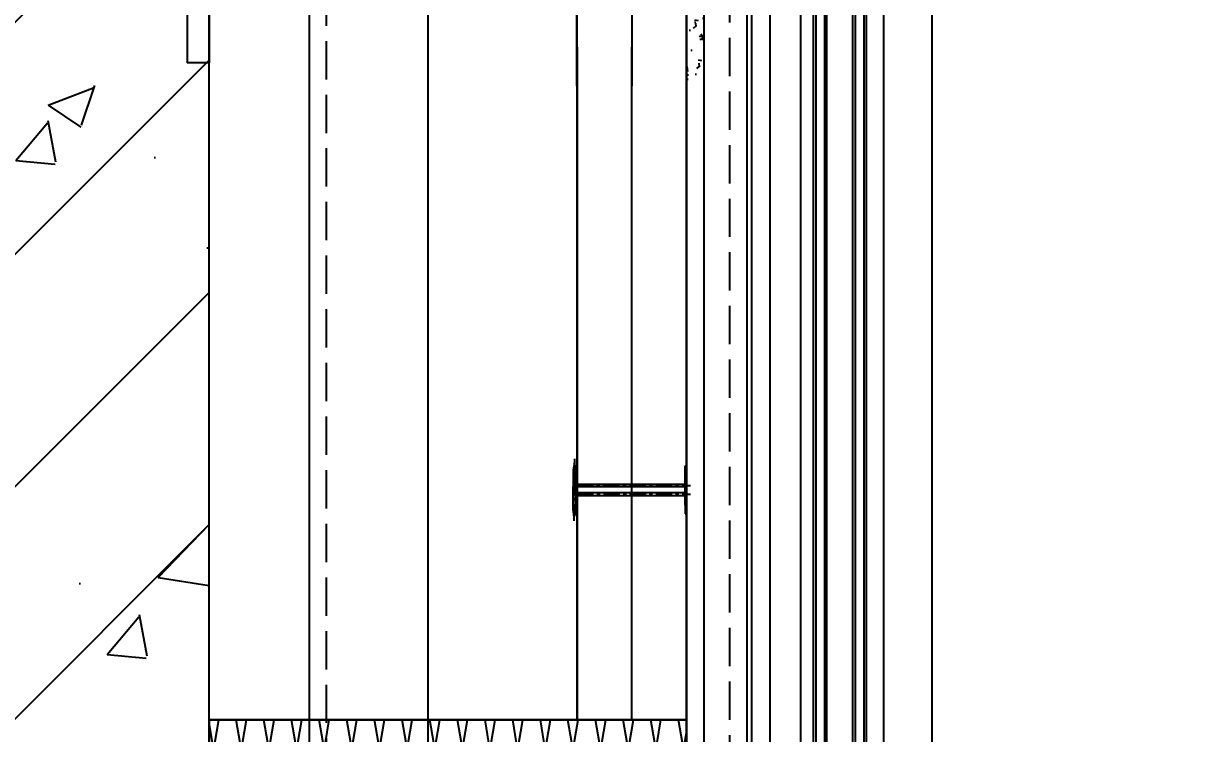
# Model space of a CAD drawing. Extents: x 220580 to 2027826, y -309201 to 71987.
# Drawn here: x 323319 to 323858, y -153336 to -153011 of the extents above; entities that cross this region are included whole.
import ezdxf
from ezdxf.enums import TextEntityAlignment as Align

# ---------------------------------------------------------------- set-up
doc = ezdxf.new("R2010")
doc.units = 0
for name, pattern in [('CENTER', [2, 1.25, -0.25, 0.25, -0.25]), ('ZN-CENTER', [2, 1.25, -0.25, 0.25, -0.25]), ('ZN-DASH', [0.35, 0.25, -0.1])]:
    doc.linetypes.add(name, pattern=pattern)
for name, color, linetype in [('!ZN1-填充-8', 8, 'Continuous'), ('!ZN3-其它材质幕墙-60', 60, 'Continuous'), ('!ZN3-玻璃幕墙-4', 4, 'Continuous'), ('!ZN4-辅助材料-1', 1, 'Continuous'), ('!ZN4-配件-11', 11, 'Continuous'), ('!ZN5-钢材投影-40', 40, 'Continuous'), ('!ZN5-铝材投影-112', 112, 'Continuous'), ('!ZN6-虚线-8', 8, 'ZN-DASH'), ('1 轴线 辅助线', 1, 'CENTER'), ('20剖面图$0$A-SFCE', 30, 'Continuous'), ('20剖面图$0$AS-COLN', 6, 'Continuous'), ('20剖面图$0$PUB_HATCH', 8, 'Continuous'), ('2钢材断面', 2, 'Continuous'), ('40钢材投影', 40, 'Continuous'), ('ALT_CEN-0-30', 1, 'CENTER'), ('BM', 8, '保温棉'), ('DIM', 173, 'Continuous')]:
    doc.layers.add(name, color=color, linetype=linetype)
doc.styles.add('DHTEXT-1', font='ROMANS.shx', dxfattribs={"width": 0.7, "bigfont": 'CHINESE.shx'})
doc.linetypes.add('保温棉', pattern='A,0.006248399999999999,-6.2484,[134,ltypeshp.shx,S=6.2484,R=0,X=-6.2484,Y=0],-12.4968,[134,ltypeshp.shx,S=6.2484,R=180,X=6.2484,Y=0],-6.2484', length=24.9998484)
doc.dimstyles.new('ZN200', dxfattribs={"dimscale": 200, "dimtxt": 2.5, "dimasz": 1.5, "dimexe": 1, "dimexo": 2, "dimgap": 0.9, "dimtad": 1, "dimdec": 0, "dimdsep": 46, "dimtxsty": 'DHTEXT-1', "dimblk": 'ARCHTICK', "dimcen": 2.5, "dimclrd": 173, "dimclre": 173, "dimclrt": 7, "dimazin": 2, "dimtfac": 1, "dimtdec": 0, "dimtix": 1, "dimtmove": 2, "dimatfit": 3, "dimfxl": 0, "dimtolj": 1, "dimtzin": 0, "dimarcsym": 0})

# ---------------------------------------------------------------- blocks, each defined once
blk = doc.blocks.new('*U1874')
at = {"layer": '!ZN1-填充-8'}
for p, q in [((-23, -8.000001027907274), (-23.00000000001455, -524.9999999505853)), ((-19.00000102947524, -7.999999998435669), (-19.00000102947524, -524.9999989211174)), ((-4.999999091349309, -7.999999998435669), (-4.999999091363861, -524.9999989211174)), ((-1.000000120824552, -8.000001027907274), (-1.000000120839104, -524.9999999505853))]:
    blk.add_line(p, q, dxfattribs=at)
at = {"layer": '!ZN3-玻璃幕墙-4'}
for points in [[(-24.00000000001455, -524.9999999505853), (-24, -9.000001027907274), (-23, -8.000001027907274), (-19, -8.000001027907274), (-18, -9.000001027907274), (-18.00000000001455, -524.9999999505853)], [(-6.000000000014552, -524.9999999505853), (-6, -9.000001027903636), (-5, -8.000001027903636), (-1, -8.000001027903636), (0, -9.000001027903636), (-1.455191522836685e-11, -524.9999999505853)]]:
    blk.add_lwpolyline(points, dxfattribs=at)
at = {"layer": '!ZN5-钢材投影-40', "ltscale": 0.3}
for p, q in [((-254.4017149738647, 425.0000000494219), (-254.4017149738647, -524.9999999505853)), ((-54.39999999999418, 425.0000000494219), (-54.39999999999418, -524.9999999505853))]:
    blk.add_line(p, q, dxfattribs=at)
at = {"layer": '!ZN5-铝材投影-112'}
for p, q in [((7.999997113627614, 425.0000000494219), (7.999997113627614, -524.9999999505853)), ((30.0000000448199, 425.0000000494219), (30.0000000448199, -524.9999999505853)), ((-52.40170605068852, -39.99999999995634), (-52.40170605068852, -524.9999999505853)), ((-43.9017349172791, -39.99999999995634), (-43.9017349172791, -524.9999999505853)), ((-30.00001585268183, -39.99999999995634), (-30.00001585268183, -524.9999999505853))]:
    blk.add_line(p, q, dxfattribs=at)
at = {"layer": '!ZN6-虚线-8', "color": 8, "linetype": 'ZN-DASH', "ltscale": 70}
for p, q in [((-246.4017149738647, -524.9999999505853), (-246.4017149738647, 425.0000000494219)), ((-62.39999999999418, 425.0000000494219), (-62.39999999999418, -524.9999999505853))]:
    blk.add_line(p, q, dxfattribs=at)
blk = doc.blocks.new('*U1909')
at = {"linetype": 'ByBlock', "ltscale": 15}
for points in [[(-0.4970562745584175, 50.5999999996309), (-8.999999994412065, 50.5999999996309), (-8.999999994412065, 50.00000000000342), (-0.599999999627471, 50.00000000000342)], [(0.599999999627471, 50.00000000000342), (8.999999994412065, 50.00000000000342), (8.999999994412065, 50.5999999996309), (1.199999999254942, 50.5999999996309)]]:
    blk.add_lwpolyline(points, dxfattribs=at)
blk.add_lwpolyline([(0.599999999627471, 0.599999999627471), (0.599999999627471, 50.00000000000342, -0.414213562373095), (1.199999999254942, 50.5999999996309), (10.93635668896604, 50.5999999996309), (14.33912577864248, 51.19999999925837), (10.93635668896604, 51.79999999888584), (1.199999999254942, 51.79999999888584, 0.414213562373095), (-0.599999999627471, 50.00000000000342), (-0.599999999627471, 0.599999999627471)], format="xyb", dxfattribs=at)
at = {"color": 0, "linetype": 'ZN-CENTER', "ltscale": 6}
blk.add_lwpolyline([(16.10812437337995, 51.19999999925837), (1.199999999254942, 51.19999999925837, 0.4142135623730951), (0, 50.00000000000342), (0, -1.813810506033718)], format="xyb", dxfattribs=at)
at = {"linetype": 'ByBlock', "ltscale": 15}
blk.add_lwpolyline([(-8.999999994412065, 0.599999999627471), (-8.999999994412065, 0), (8.999999994412065, 0), (8.999999994412065, 0.599999999627471)], close=True, dxfattribs=at)
blk = doc.blocks.new('*U2091')
at = {"color": 0, "linetype": 'CENTER', "ltscale": 3}
blk.add_line((-4.851510917911964, 2.913225216616411e-13), (14.54315256367451, -8.526512829121202e-15), dxfattribs=at)
at = {"linetype": 'ByBlock', "ltscale": 10}
for p, q in [((0, 1.550000000000024), (9.895000016689004, 1.549999999999739)), ((0.9859588387780631, 2.110000000000021), (1.57904116122194, -2.110000000000007)), ((2.385958838778063, 2.109999999999977), (2.97904116122194, -2.110000000000051)), ((3.785958838778063, 2.109999999999933), (4.37904116122194, -2.110000000000094)), ((5.185958838778062, 2.109999999999889), (5.779041161221939, -2.110000000000138)), ((6.585958838778063, 2.109999999999845), (7.17904116122194, -2.110000000000182)), ((7.985958838778063, 2.109999999999801), (8.57904116122194, -2.110000000000226)), ((9.385958838778063, 2.109999999999757), (9.97904116122194, -2.11000000000027)), ((9.895000016689004, 1.549999999999739), (13, -2.927436071331612e-13)), ((9.895000016689004, -1.550000000000255), (0, -1.549999999999945)), ((13, -2.927436071331612e-13), (9.895000016689004, -1.550000000000255))]:
    blk.add_line(p, q, dxfattribs=at)
blk.add_lwpolyline([(-3.087680633323398, 0.4000000000000909, -0.1514667514007003), (-1.723475382979757, 4), (0, 4), (0, -4), (-1.723475382979757, -4, -0.1514667514007005), (-3.087680633323398, -0.4000000000000892), (-2.699999999999932, -0.3999999999999773), (-2.699999999999932, 0.4000000000000341)], format="xyb", close=True, dxfattribs=at)
for points in [[(1.255725010475717, -1.549999999999976), (0.6626426880318403, 1.550000000000018), (0.9859588387779494, 2.109999999999935), (1.309274989524115, 1.550000000000018), (1.902357311968163, -1.549999999999976), (1.57904116122194, -2.10999999999995)], [(2.655725010475717, -1.55000000000002), (2.06264268803184, 1.549999999999975), (2.385958838777949, 2.109999999999892), (2.709274989524115, 1.549999999999975), (3.302357311968163, -1.55000000000002), (2.97904116122194, -2.109999999999994)], [(4.055725010475717, -1.550000000000064), (3.46264268803184, 1.549999999999931), (3.785958838777949, 2.109999999999848), (4.109274989524115, 1.549999999999931), (4.702357311968163, -1.550000000000064), (4.37904116122194, -2.110000000000038)], [(5.455725010475716, -1.550000000000108), (4.86264268803184, 1.549999999999887), (5.185958838777949, 2.109999999999804), (5.509274989524115, 1.549999999999887), (6.102357311968162, -1.550000000000108), (5.779041161221939, -2.110000000000082)], [(6.855725010475717, -1.550000000000152), (6.26264268803184, 1.549999999999843), (6.585958838777949, 2.10999999999976), (6.909274989524115, 1.549999999999843), (7.502357311968162, -1.550000000000152), (7.17904116122194, -2.110000000000126)], [(8.255725010475718, -1.550000000000196), (7.66264268803184, 1.549999999999799), (7.985958838777949, 2.109999999999716), (8.309274989524116, 1.549999999999799), (8.902357311968164, -1.550000000000196), (8.57904116122194, -2.11000000000017)], [(9.655725010475717, -1.55000000000024), (9.06264268803184, 1.549999999999755), (9.385958838777949, 2.109999999999672), (9.709274989524115, 1.549999999999755), (10.30235731196816, -1.55000000000024), (9.97904116122194, -2.110000000000213)]]:
    blk.add_lwpolyline(points, close=True, dxfattribs=at)
at = {"layer": 'Defpoints', "color": 0, "ltscale": 10, "style": 'DHTEXT-1', "width": 0.7}
blk.add_text('4.2', height=1, rotation=90, dxfattribs=at).set_placement((-0.4943080637851551, -1.360906739295894), align=Align.CENTER)
blk = doc.blocks.new('*U2090')
at = {"color": 0, "linetype": 'CENTER', "ltscale": 3}
blk.add_line((-4.851510917911964, 2.913225216616411e-13), (20.54315256367451, -4.2632564145606e-15), dxfattribs=at)
at = {"linetype": 'ByBlock', "ltscale": 10}
for p, q in [((0, 1.550000000000024), (15.895000016689, 1.549999999999744)), ((0.9859588387780631, 2.110000000000021), (1.57904116122194, -2.110000000000007)), ((2.385958838778063, 2.109999999999994), (2.97904116122194, -2.110000000000034)), ((3.785958838778063, 2.109999999999967), (4.37904116122194, -2.110000000000061)), ((5.185958838778062, 2.10999999999994), (5.779041161221939, -2.110000000000087)), ((6.585958838778063, 2.109999999999913), (7.17904116122194, -2.110000000000114)), ((7.985958838778063, 2.109999999999886), (8.57904116122194, -2.110000000000142)), ((9.385958838778063, 2.109999999999859), (9.97904116122194, -2.110000000000168)), ((10.78595883877806, 2.109999999999832), (11.37904116122194, -2.110000000000196)), ((12.18595883877806, 2.109999999999805), (12.77904116122194, -2.110000000000222)), ((13.58595883877806, 2.109999999999778), (14.17904116122194, -2.110000000000249)), ((14.98595883877806, 2.109999999999751), (15.57904116122194, -2.110000000000277)), ((15.895000016689, 1.549999999999744), (19, -2.884803507186006e-13)), ((15.895000016689, -1.550000000000251), (0, -1.549999999999945)), ((19, -2.884803507186006e-13), (15.895000016689, -1.550000000000251))]:
    blk.add_line(p, q, dxfattribs=at)
blk.add_lwpolyline([(-3.087680633323398, 0.4000000000000909, -0.1514667514007003), (-1.723475382979757, 4), (0, 4), (0, -4), (-1.723475382979757, -4, -0.1514667514007005), (-3.087680633323398, -0.4000000000000892), (-2.699999999999932, -0.3999999999999773), (-2.699999999999932, 0.4000000000000341)], format="xyb", close=True, dxfattribs=at)
for points in [[(1.255725010475717, -1.549999999999976), (0.6626426880318403, 1.550000000000018), (0.9859588387779494, 2.109999999999935), (1.309274989524115, 1.550000000000018), (1.902357311968163, -1.549999999999976), (1.57904116122194, -2.10999999999995)], [(2.655725010475717, -1.550000000000003), (2.06264268803184, 1.549999999999991), (2.385958838777949, 2.109999999999908), (2.709274989524115, 1.549999999999991), (3.302357311968163, -1.550000000000003), (2.97904116122194, -2.109999999999977)], [(4.055725010475717, -1.55000000000003), (3.46264268803184, 1.549999999999965), (3.785958838777949, 2.109999999999881), (4.109274989524115, 1.549999999999965), (4.702357311968163, -1.55000000000003), (4.37904116122194, -2.110000000000004)], [(5.455725010475716, -1.550000000000057), (4.86264268803184, 1.549999999999937), (5.185958838777949, 2.109999999999855), (5.509274989524115, 1.549999999999937), (6.102357311968162, -1.550000000000057), (5.779041161221939, -2.110000000000031)], [(6.855725010475717, -1.550000000000084), (6.26264268803184, 1.549999999999911), (6.585958838777949, 2.109999999999828), (6.909274989524115, 1.549999999999911), (7.502357311968162, -1.550000000000084), (7.17904116122194, -2.110000000000058)], [(8.255725010475718, -1.550000000000111), (7.66264268803184, 1.549999999999883), (7.985958838777949, 2.1099999999998), (8.309274989524116, 1.549999999999883), (8.902357311968164, -1.550000000000111), (8.57904116122194, -2.110000000000085)], [(9.655725010475717, -1.550000000000138), (9.06264268803184, 1.549999999999857), (9.385958838777949, 2.109999999999774), (9.709274989524115, 1.549999999999857), (10.30235731196816, -1.550000000000138), (9.97904116122194, -2.110000000000111)], [(11.05572501047572, -1.550000000000165), (10.46264268803184, 1.54999999999983), (10.78595883877795, 2.109999999999746), (11.10927498952411, 1.54999999999983), (11.70235731196816, -1.550000000000165), (11.37904116122194, -2.110000000000139)], [(12.45572501047572, -1.550000000000192), (11.86264268803184, 1.549999999999803), (12.18595883877795, 2.10999999999972), (12.50927498952412, 1.549999999999803), (13.10235731196816, -1.550000000000192), (12.77904116122194, -2.110000000000166)], [(13.85572501047572, -1.550000000000219), (13.26264268803184, 1.549999999999776), (13.58595883877795, 2.109999999999693), (13.90927498952411, 1.549999999999776), (14.50235731196816, -1.550000000000219), (14.17904116122194, -2.110000000000193)], [(15.25572501047572, -1.550000000000246), (14.66264268803184, 1.549999999999749), (14.98595883877795, 2.109999999999665), (15.30927498952412, 1.549999999999749), (15.90235731196816, -1.550000000000246), (15.57904116122194, -2.11000000000022)]]:
    blk.add_lwpolyline(points, close=True, dxfattribs=at)
at = {"layer": 'Defpoints', "color": 0, "ltscale": 10, "style": 'DHTEXT-1', "width": 0.7}
blk.add_text('4.2', height=1, rotation=90, dxfattribs=at).set_placement((-0.4943080637851551, -1.360906739295894), align=Align.CENTER)
blk = doc.blocks.new('*U1912')
at = {"linetype": 'ByBlock', "ltscale": 10}
blk.add_lwpolyline([(0, -5), (1, -5), (1, 5), (0, 5)], close=True, dxfattribs=at)
blk = doc.blocks.new('*U305')
at = {"layer": '!ZN1-填充-8', "ltscale": 10}
h = blk.add_hatch(dxfattribs=at)
h.set_pattern_fill('AR-CONC', color=8, scale=10)
h.set_pattern_definition([(49.99999999999999, (-89.70510305591262, 0), (18.2184668996004, -1.593908553890308), [1.905, -20.955]), (355, (-89.70510305591262, 0), (-3.524282597566698, 19.105664288218), [1.524, -16.764]), (100.451, (-88.18690305591261, -0.132825), (14.69425016659592, 17.51166878202919), [1.619, -17.809]), (46.18420000000002, (-89.70510305591262, 5.08), (27.10790408921299, -4.204232793272713), [2.857499999999998, -31.43249999999998]), (96.6356, (-87.4461130559126, 4.729649999999999), (23.74042344662372, 24.74255558900492), [2.4285, -26.7135]), (351.1840000000001, (-89.70510305591262, 5.08), (23.74046058139339, 24.74251178605977), [2.286, -25.146]), (21, (-87.16510305591262, 3.81), (15.16148798353833, -10.22655185167625), [1.905, -20.955]), (326.0000000000001, (-87.16510305591262, 3.81), (6.180202834764708, 18.41879661223193), [1.524, -16.764]), (71.4514, (-85.90165305591262, 2.95779), (21.34164907701244, 8.192285771605745), [1.619, -17.809]), (37.50000000000001, (-89.70510305591262, 0), (0.308860325059182, 8.455503887315311), [0, -16.5608, 0, -17.018, 0, -16.8275]), (7.499999999999999, (-89.70510305591262, 0), (6.681966251030574, 10.01805748181195), [0, -9.7028, 0, -16.1798, 0, -6.4135]), (327.5, (-95.36930305591261, 0), (13.55905951668714, -0.5728743992673435), [0, -6.35, 0, -19.812, 0, -26.289]), (317.5, (-97.90930305591263, 0), (14.81291813860181, 2.542649103333303), [0, -8.255, 0, -13.1572, 0, -18.669])])
edge = h.paths.add_edge_path()
edge.add_line((117.5247328051916, 8), (0, 8))
edge.add_line((0, 8), (0, 0))
edge.add_line((0, 0), (117.5247328051916, 0))
at = {"layer": '!ZN1-填充-8', "const_width": 1}
blk.add_lwpolyline([(-2.999999998137184, 58), (117.5247328051916, 58)], dxfattribs=at)
at = {"layer": '!ZN3-其它材质幕墙-60', "ltscale": 20}
blk.add_lwpolyline([(117.5247328051916, 8), (0, 8), (0, 0), (117.5247328051916, 0)], dxfattribs=at)
at = {"layer": '!ZN5-铝材投影-112'}
blk.add_lwpolyline([(-2, 8), (28, 8), (28, 11), (1, 11), (1, 28), (-2, 28)], close=True, dxfattribs=at)
at = {"layer": '!ZN6-虚线-8', "color": 8, "linetype": 'ZN-DASH', "ltscale": 10}
for p, q in [((12.99999999999996, 8), (12.99999999999996, 0)), ((18.99999999999996, 8), (18.99999999999996, 0))]:
    blk.add_line(p, q, dxfattribs=at)
at = {"layer": 'BM'}
blk.add_line((-2.999999998137184, 33), (117.5247328051916, 33), dxfattribs=at)
at = {"layer": 'Defpoints', "color": 8}
blk.add_lwpolyline([(117.5247328051916, 58), (-2.999999998137184, 58), (-2.999999998137184, 8), (117.5247328051916, 8)], dxfattribs=at)
at = {"layer": '!ZN4-配件-11', "color": 1}
blk.add_blockref('*U1909', (300, 8), dxfattribs=at)
for name, p, rotation in [('*U2091', (1, 18), 180), ('*U2090', (16.00000000000005, -1), 89.99999999999997)]:
    blk.add_blockref(name, p, dxfattribs=dict(at, rotation=rotation))
at = {"layer": '!ZN4-配件-11', "extrusion": (0, 0, -1), "zscale": -1, "rotation": 270}
blk.add_blockref('*U1912', (-15.99999999999976, -8.881784197001252e-16), dxfattribs=at)
blk = doc.blocks.new('A$Cec10f56f')
at = {"layer": '!ZN1-填充-8'}
h = blk.add_hatch(color=252, dxfattribs=at)
h.dxf.hatch_style = 1
h.paths.add_polyline_path([(10.00000073583942, 54.9999991057266), (10.00000073583942, 62.94425072797458), (18.00873087856598, 54.99999902409036)])
h = blk.add_hatch(color=252, dxfattribs=at)
h.dxf.hatch_style = 1
h.paths.add_polyline_path([(18.00873087856598, 54.99999902409036), (18.0087308887596, 44.99999946681783), (10.00000074603304, 44.99999946681783), (10.00000073583942, 54.9999991057266)])
h = blk.add_hatch(color=252, dxfattribs=at)
h.dxf.hatch_style = 1
h.paths.add_polyline_path([(10.00000073583942, 44.99999982787995), (10.00000073583942, 37.05574820563197), (18.00873087856598, 44.99999990951619)])
h = blk.add_hatch(color=252, dxfattribs=at)
h.dxf.hatch_style = 1
h.paths.add_polyline_path([(10.00000073583942, -45.0000008942734), (10.00000073583942, -37.05574927202542), (18.00873087856598, -45.00000097590964)])
h = blk.add_hatch(color=252, dxfattribs=at)
h.dxf.hatch_style = 1
h.paths.add_polyline_path([(18.00873087856598, -45.00000097590964), (18.0087308887596, -55.00000053318217), (10.00000074603304, -55.00000053318217), (10.00000073583942, -45.0000008942734)])
h = blk.add_hatch(color=252, dxfattribs=at)
h.dxf.hatch_style = 1
h.paths.add_polyline_path([(10.00000073583942, -55.00000017212005), (10.00000073583942, -62.94425179436803), (18.00873087856598, -55.00000009048381)])
at = {"layer": '2钢材断面'}
for p, q in [((0, 100), (10, 100)), ((0, 100), (0, -100)), ((10, 100), (10.00000109216853, 45)), ((10.00000109216853, 45), (10, -44)), ((10, -44), (10, -100)), ((0, -100), (10, -100))]:
    blk.add_line(p, q, dxfattribs=at)
at = {"layer": '40钢材投影'}
for p, q in [((18.00873087856598, 54.99999902409036), (10.00000073583942, 62.94425072797458)), ((10.00000015634578, 54.9999999126303), (200, 54.99999761907384)), ((200, 55), (200, 45)), ((10, 45), (200, 45)), ((18.00873087856598, 44.99999990951619), (10.00000073583942, 37.05574820563197)), ((18.00873087856598, -45.00000097590964), (10.00000073583942, -37.05574927202542)), ((10.00000015634578, -45.0000000873697), (200, -45.00000238092616)), ((200, -45), (200, -55)), ((10, -55), (200, -55)), ((18.00873087856598, -55.00000009048381), (10.00000073583942, -62.94425179436803))]:
    blk.add_line(p, q, dxfattribs=at)
for points in [[(172, 45), (150, 45), (150, 55), (200, 55), (200, 45), (184, 45)], [(172, -55), (150, -55), (150, -45), (200, -45), (200, -55), (184, -55)]]:
    blk.add_lwpolyline(points, dxfattribs=at)
at = {"layer": 'ALT_CEN-0-30', "ltscale": 0.3}
for p, q in [((0, 50), (197.8050792769063, 50)), ((0, -50), (197.8050792769063, -50))]:
    blk.add_line(p, q, dxfattribs=at)
blk = doc.blocks.new('20250828170426')
at = {"layer": '!ZN1-填充-8', "ltscale": 20}
h = blk.add_hatch(dxfattribs=at)
h.set_pattern_fill('防火棉', color=256, scale=0.505)
h.set_pattern_definition([(99.64827059999992, (-236.312501373759, 11806.42660065053), (-25.2499998337009, 149.9540095495376), [37.66422239299978, -2598.831302999986]), (97.19770699999998, (-230.0000018787687, 11843.55806965753), (-12.6249998885987, 49.98466956140777), [1.43947691165, -99.32390499999998]), (106.418857, (-230.1803589927731, 11844.98620309256), (-75.7499963823328, 249.9233503514598), [1.4888471307, -311.16904665]), (123.292959, (-230.6011923092883, 11846.41433652755), (-63.12499811428338, 99.96934030710104), [1.423791177349992, -297.572355949998]), (137.02891, (-231.3827399547445, 11847.60444770654), (-50.49999978327227, 49.98466982494914), [1.3967841763, -291.92789015]), (147.989097, (-232.4047637522453, 11848.55653668006), (-164.1249984290412, 99.9693411803067), [1.3470907623, -281.54196925]), (161.002609, (-233.5470256762928, 11849.27060339757), (-138.8749994184182, 49.98467020773887), [1.4623894737, -305.63939765]), (170.23292, (-234.9297637522686, 11849.74664785905), (-277.7499989489697, 49.98467209331709), [1.403074915849992, -293.2426525999981]), (9.76707954, (-237.6952398538124, 11849.74664785905), (277.7499993494156, 49.98466986837402), [1.40307491585, -293.2426526]), (18.9973908, (-239.0779778287979, 11849.27060339757), (138.8749995928976, 49.9846697229737), [1.462389473699992, -305.639397649998]), (32.01090240000001, (-240.2202398537775, 11848.55653668006), (164.124999467887, 99.96933947444012), [1.3470907623, -281.54196925]), (42.9710899, (-241.2422633987735, 11847.60444770654), (50.49999987051199, 49.98466973680999), [1.3967841763, -291.92789015]), (56.70704010000001, (-242.0238109937636, 11846.41433652755), (63.12499965504991, 99.96933933494022), [1.42379117735, -297.57235595]), (73.5811422, (-242.4446446637739, 11844.98620309256), (75.74999985254482, 249.9233492995), [1.4888471307, -311.16904665]), (82.80229290000001, (-242.625001373759, 11843.55806965753), (12.62499977543023, 49.98466956468227), [1.43947691165, -99.323905]), (80.35172929999999, (-236.312501373759, 11806.42660065053), (25.25000007550582, 149.9540095088535), [37.66422239299975, -2598.831302999984]), (9.76707954, (-242.625001373759, 11800.00000024354), (277.7499993494156, 49.98466986837402), [1.40307491585, -293.2426526]), (18.9973908, (-241.2422633987735, 11800.23802247935), (151.4999995843212, 49.984669720361), [1.462389473699992, -305.639397649998]), (32.01090240000001, (-239.859525423788, 11800.71406695602), (75.74999977160518, 49.9846697519425), [1.3470907623, -281.54196925]), (42.9710899, (-238.7172633988084, 11801.42813366844), (50.49999987051199, 49.98466973680999), [1.3967841763, -291.92789015]), (56.70704010000001, (-237.6952398538124, 11802.38022261672), (100.9999996005308, 149.9540092590557), [1.42379117735, -297.57235595]), (73.5811422, (-236.9136922587641, 11803.57033380581), (12.62499990810302, 49.98466961827754), [1.4888471307, -311.16904665]), (82.80229290000001, (-236.4928585888119, 11804.9984672307), (12.62499977543023, 49.98466956468227), [1.43947691165, -99.323905]), (97.19770699999998, (-236.1321446637739, 11804.9984672307), (-12.6249998885987, 49.98466956140777), [1.43947691165, -99.32390499999998]), (106.418857, (-235.7113109937636, 11803.57033380581), (-12.62499922956163, 49.98466978884611), [1.4888471307, -311.16904665]), (123.292959, (-234.9297637522686, 11802.38022261672), (-100.9999972746069, 149.9540108261556), [1.423791177349992, -297.572355949998]), (137.02891, (-233.9077399547677, 11801.42813366844), (-164.1249992562797, 149.954009434235), [1.3967841763, -291.92789015]), (147.989097, (-232.7654780307785, 11800.71406695602), (-75.74999925619764, 49.98467053234825), [1.3470907623, -281.54196925]), (161.002609, (-231.3827399547445, 11800.23802247935), (-151.4999994098418, 49.98467024919572), [1.4623894737, -305.63939765]), (170.23292, (-230.0000018787687, 11800.00000024354), (-277.7499989489697, 49.98467209331709), [1.403074915849992, -293.2426525999981])])
h.paths.add_polyline_path([(-499.999985079281, 11800.00000024354), (-282.0000018913415, 11800.00000024354), (-282.0000018913415, 12000.00000024357), (-499.999985079281, 12000.00000024357)])
at = {"layer": '20剖面图$0$PUB_HATCH'}
h = blk.add_hatch(dxfattribs=at)
h.set_pattern_fill('钢筋混凝土', color=256, scale=30, style=0)
h.set_pattern_definition([(45, (1530822.114280318, -568207.4520265325), (-53.03300858899107, 53.03300858899107), []), (49.99999999999999, (1530822.114280318, -568207.4520265325), (215.178054780226, -18.82564049477853), [22.5, -247.5]), (355, (1530822.114280318, -568207.4520265325), (-41.6254000839, 225.6576401100035), [18, -198]), (100.4514, (1530840.045784318, -568209.0208285325), (173.5528145142065, 206.8318626182861), [19.122057, -210.3426336]), (46.18420000000001, (1530822.114280318, -568147.4520265325), (320.1723145876933, -49.65570429870542), [33.75, -371.25]), (96.6356, (1530848.795303818, -568151.5900186324), (280.398811664611, 292.2353612701325), [28.6830864, -315.5139]), (351.1842, (1530822.114280318, -568147.4520265325), (280.3985835400882, 292.2355802775974), [27, -297]), (21, (1530852.114280318, -568162.4520265325), (179.0721156355385, -120.7856671996016), [22.5, -247.5]), (326.0000000000001, (1530852.114280318, -568162.4520265325), (72.99459957647451, 217.5450135140559), [18, -198]), (71.4514, (1530867.036950218, -568172.5175083324), (252.066788574447, 96.75914901298572), [19.122057, -210.3426336]), (37.50000000000001, (1530822.114280318, -568207.4520265325), (3.647956595187201, 99.86815614939344), [0, -195.6, 0, -201, 0, -198.75]), (7.499999999999999, (1530822.114280318, -568207.4520265325), (78.92086123264458, 118.3235135647081), [0, -114.6, 0, -191.1, 0, -75.75]), (327.5, (1530755.214280318, -568207.4520265325), (160.1467308517227, -6.766461520313927), [0, -75, 0, -234, 0, -310.5]), (317.5, (1530725.214280318, -568207.4520265325), (174.9558508027159, 30.03149469969532), [0, -97.5, 0, -155.4, 0, -220.5])])
h.paths.add_polyline_path([(-799.9999850813765, 11800.00000024168), (-499.999985079281, 11800.00000024168), (-499.9999850301538, 12549.9999965796), (-799.9999850301538, 12549.9999965796)])
at = {"layer": '!ZN1-填充-8', "const_width": 1}
blk.add_lwpolyline([(-331.9367708786158, 12000.00000024357), (-331.9367708786158, 12307.15755868395)], dxfattribs=at)
at = {"layer": '!ZN1-填充-8'}
blk.add_lwpolyline([(-499.999985079281, 11800.00000024354), (-282.0000018913415, 11800.00000024354), (-282.0000018913415, 12000.00000024357), (-499.999985079281, 12000.00000024357)], close=True, dxfattribs=at)
at = {"layer": '!ZN3-其它材质幕墙-60', "ltscale": 20}
blk.add_lwpolyline([(-281.9367708786158, 12307.15755868395), (-281.9367708786158, 11803.00000024354), (-273.9367708786158, 11803.00000024354), (-273.9367708786158, 12307.15755868395)], dxfattribs=at)
at = {"layer": '!ZN4-辅助材料-1', "ltscale": 4}
blk.add_line((-499.999985079281, 12000.00000024354), (-282.0000018913415, 12000.00000024357), dxfattribs=at)
at = {"layer": '20剖面图$0$AS-COLN'}
blk.add_line((-499.999985079281, 11800.00000024168), (-499.9999850301538, 12549.9999965796), dxfattribs=at)
at = {"layer": 'BM'}
blk.add_line((-306.9367708786158, 12000.00000024357), (-306.9367708786158, 12307.15755868395), dxfattribs=at)
at = {"layer": 'Defpoints', "color": 8}
blk.add_lwpolyline([(-331.9367708786158, 12307.15755868395), (-331.9367708786158, 12000.00000024357), (-281.9367708786158, 12000.00000024357), (-281.9367708786158, 12307.15755868395)], dxfattribs=at)
at = {"layer": '!ZN4-配件-11', "color": 1, "rotation": 90}
blk.add_blockref('*U1909', (-281.9367708786158, 12103.00000024354), dxfattribs=at)
at = {"ltscale": 50}
blk.add_blockref('*U1874', (-199.9367708786158, 12449.99999991152), dxfattribs=at)
at = {"xscale": -1.000000000000004, "rotation": 90}
blk.add_blockref('*U305', (-274.0000168120605, 12406.99999991339), dxfattribs=at)
at = {"layer": '40钢材投影', "color": 2, "ltscale": 500, "xscale": -1, "rotation": 359.9999999933083}
blk.add_blockref('A$Cec10f56f', (-499.9999874498462, 12400.00000131351), dxfattribs=at)
blk = doc.blocks.new('_ArchTick')
at = {"color": 0, "linetype": 'ByBlock', "const_width": 0.4}
blk.add_lwpolyline([(-0.5, -0.5), (0.5, 0.5)], dxfattribs=at)
blk = doc.blocks.new('*D557')
at = {"layer": 'Defpoints', "color": 0, "ltscale": 2, "transparency": 16777216}
for p in [(323604.4539331027, -152079.3509701889), (325165.5943516184, -152079.3509701889), (323604.4539331027, -152879.3509702702)]:
    blk.add_point(p, dxfattribs=at)
at = {"layer": 'DIM', "color": 173, "linetype": 'ByBlock', "lineweight": -2, "ltscale": 2, "transparency": 16777216}
for p, q in [((325165.5943516184, -152079.3509701889), (325165.5943516184, -151779.3509701889)), ((324004.4539331027, -152079.3509701889), (325365.5943516184, -152079.3509701889)), ((325165.5943516184, -152879.3509702702), (325165.5943516184, -152079.3509701889)), ((324004.4539331027, -152879.3509702702), (325365.5943516184, -152879.3509702702)), ((325165.5943516184, -152879.3509702702), (325165.5943516184, -153179.3509702702))]:
    blk.add_line(p, q, dxfattribs=at)
at = {"layer": 'DIM', "color": 173, "lineweight": -2, "ltscale": 2, "transparency": 16777216, "xscale": 300, "yscale": 300, "zscale": 300}
for p, rotation in [((325165.5943516184, -152079.3509701889), 270), ((325165.5943516184, -152879.3509702702), 90)]:
    blk.add_blockref('_ArchTick', p, dxfattribs=dict(at, rotation=rotation))
at = {"layer": 'DIM', "color": 7, "ltscale": 2, "transparency": 16777216, "insert": (324735.5943516183, -152479.3509702296), "char_height": 500, "attachment_point": 5, "rotation": 90, "style": 'DHTEXT-1'}
blk.add_mtext('\\A1;800', dxfattribs=at)
blk = doc.blocks.new('*D871')
at = {"layer": 'Defpoints', "color": 0, "ltscale": 2, "transparency": 16777216}
for p in [(323604.4539331027, -152879.3509702702), (325165.5943516167, -152879.3509702702), (323604.4539331027, -153829.3509702701)]:
    blk.add_point(p, dxfattribs=at)
at = {"layer": 'DIM', "color": 173, "linetype": 'ByBlock', "lineweight": -2, "ltscale": 2, "transparency": 16777216}
for p, q in [((325165.5943516167, -152879.3509702702), (325165.5943516167, -152579.3509702702)), ((324004.4539331027, -152879.3509702702), (325365.5943516167, -152879.3509702702)), ((325165.5943516167, -153829.3509702701), (325165.5943516167, -152879.3509702702)), ((324004.4539331027, -153829.3509702701), (325365.5943516167, -153829.3509702701)), ((325165.5943516167, -153829.3509702701), (325165.5943516167, -154129.3509702701))]:
    blk.add_line(p, q, dxfattribs=at)
at = {"layer": 'DIM', "color": 173, "lineweight": -2, "ltscale": 2, "transparency": 16777216, "xscale": 300, "yscale": 300, "zscale": 300}
for p, rotation in [((325165.5943516167, -152879.3509702702), 270), ((325165.5943516167, -153829.3509702701), 90)]:
    blk.add_blockref('_ArchTick', p, dxfattribs=dict(at, rotation=rotation))
at = {"layer": 'DIM', "color": 7, "ltscale": 2, "transparency": 16777216, "insert": (324735.5943516166, -153354.3509702702), "char_height": 500, "attachment_point": 5, "rotation": 90, "style": 'DHTEXT-1'}
blk.add_mtext('\\A1;950', dxfattribs=at)

msp = doc.modelspace()

# ---------------------------------------------------------------- linework, layer by layer
at = {"layer": '1 轴线 辅助线', "ltscale": 400}
msp.add_line((323503.5645583125, -167880.7632492043), (323503.5645583125, -147041.0230992532), dxfattribs=at)

# ---------------------------------------------------------------- next in the draw order: block references
at = {"layer": '20剖面图$0$A-SFCE', "ltscale": 40}
msp.add_blockref('20250828170426', (323903.5645583125, -165329.3509701817), dxfattribs=at)

# ---------------------------------------------------------------- next in the draw order: dimensions: what is measured, and where the dimension line sits
at = {"layer": 'DIM', "ltscale": 2}
for base, p1, p2, picture, middle in [((325165.5943516184, -152079.3509701889), (323604.4539331025, -152879.3509702702), (323604.4539331025, -152079.3509701888), '*D557', (324735.5943516183, -152479.3509702296)), ((325165.5943516167, -152879.3509702702), (323604.4539331025, -153829.3509702701), (323604.4539331025, -152879.3509702702), '*D871', (324735.5943516166, -153354.3509702702))]:
    dim = msp.add_linear_dim(base=base, p1=p1, p2=p2, angle=90, dimstyle='ZN200', dxfattribs=at)
    dim.commit()
    dim.dimension.update_dxf_attribs({"geometry": picture, "text_midpoint": middle})

doc.saveas('drawing.dxf')
